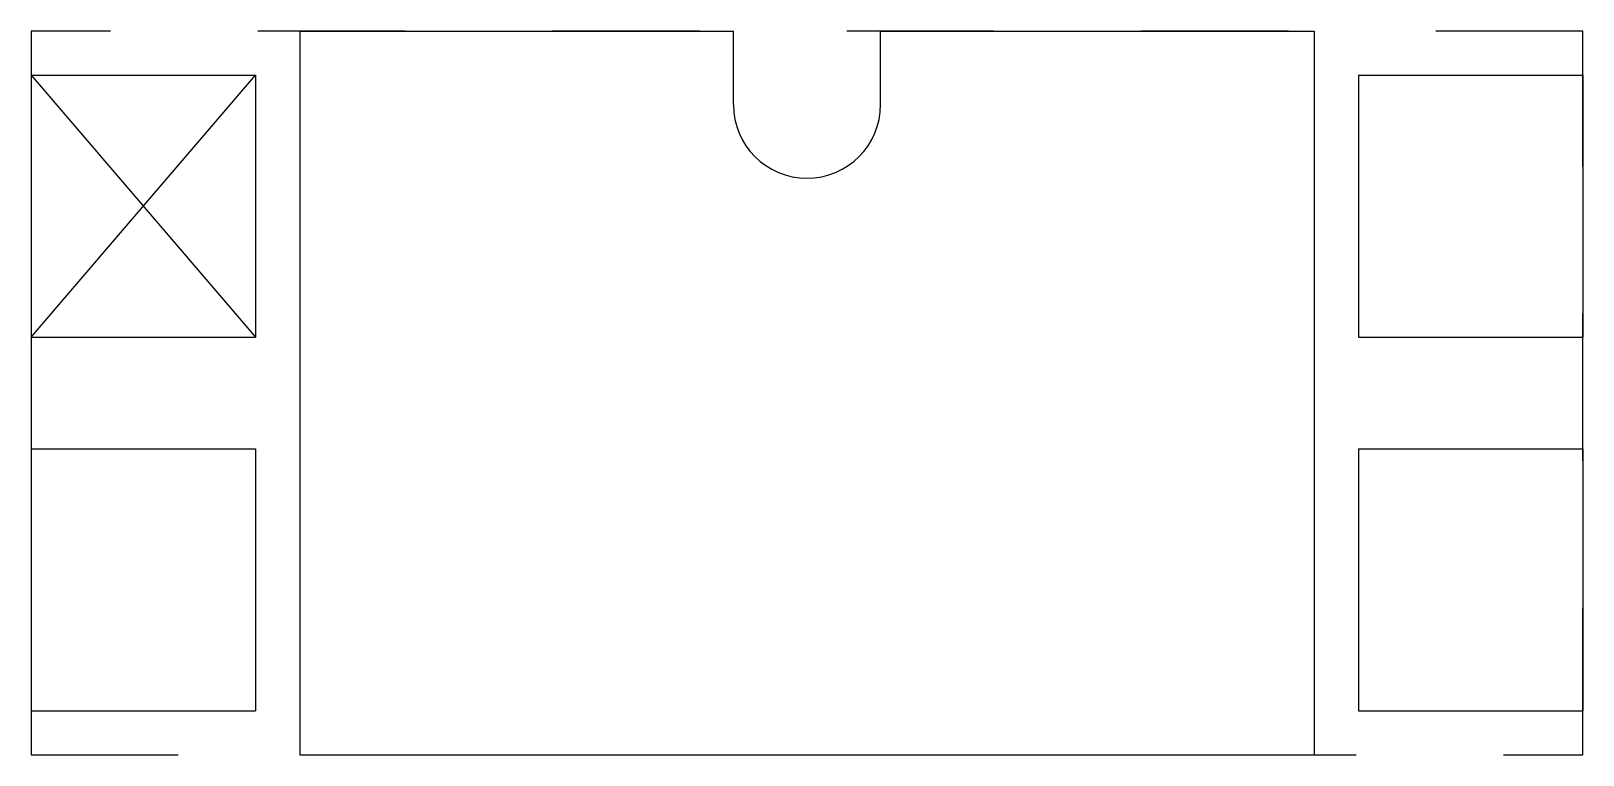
# Model space of a CAD drawing. Extents: x -0.8 to 9.8, y -3.7 to 1.2.
import ezdxf

# ---------------------------------------------------------------- set-up
doc = ezdxf.new("R2010")
doc.units = 0
doc.linetypes.add('虚线', pattern=[2, 1, -1])
for name, color, linetype in [('粗实线层', 7, 'CONTINUOUS'), ('细实线层', 7, 'CONTINUOUS'), ('虚线层', 6, '虚线')]:
    doc.layers.add(name, color=color, linetype=linetype)

msp = doc.modelspace()

# ---------------------------------------------------------------- linework, layer by layer
at = {"layer": '粗实线层'}
for p, q in [((1.0625, 1.19), (1.0625, -3.73)), ((1.0625, 1.19), (4.0075, 1.19)), ((4.0075, 0.69), (4.0075, 1.19)), ((5.0075, 0.69), (5.0075, 1.19)), ((5.0075, 1.19), (7.9525, 1.19)), ((7.9525, 1.19), (7.9525, -3.73)), ((1.0625, -3.73), (7.9525, -3.73))]:
    msp.add_line(p, q, dxfattribs=at)
msp.add_arc((4.5075, 0.69), 0.5, 180, 360, dxfattribs=at)
at = {"layer": '细实线层'}
for p, q in [((-0.7625, 0.89), (0.7625, 0.89)), ((-0.7625, 0.89), (-0.7625, -0.89)), ((-0.7625, 0.89), (0.7625, -0.89)), ((-0.7625, -0.89), (0.7625, 0.89)), ((0.7625, 0.89), (0.7625, -0.89)), ((8.2525, 0.89), (9.7775, 0.89)), ((8.2525, 0.89), (8.2525, -0.89)), ((9.7775, 0.89), (9.7775, -0.89)), ((-0.7625, -0.89), (0.7625, -0.89)), ((8.2525, -0.89), (9.7775, -0.89)), ((-0.7625, -1.65), (0.7625, -1.65)), ((-0.7625, -1.65), (-0.7625, -3.43)), ((0.7625, -1.65), (0.7625, -3.43)), ((8.2525, -1.65), (9.7775, -1.65)), ((8.2525, -1.65), (8.2525, -3.43)), ((9.7775, -1.65), (9.7775, -3.43)), ((-0.7625, -3.43), (0.7625, -3.43)), ((8.2525, -3.43), (9.7775, -3.43))]:
    msp.add_line(p, q, dxfattribs=at)
at = {"layer": '虚线层'}
msp.add_lwpolyline([(-0.7625, 1.19), (-0.7625, -3.73), (9.7775, -3.73), (9.7775, 1.19)], close=True, dxfattribs=at)

doc.saveas('drawing.dxf')
